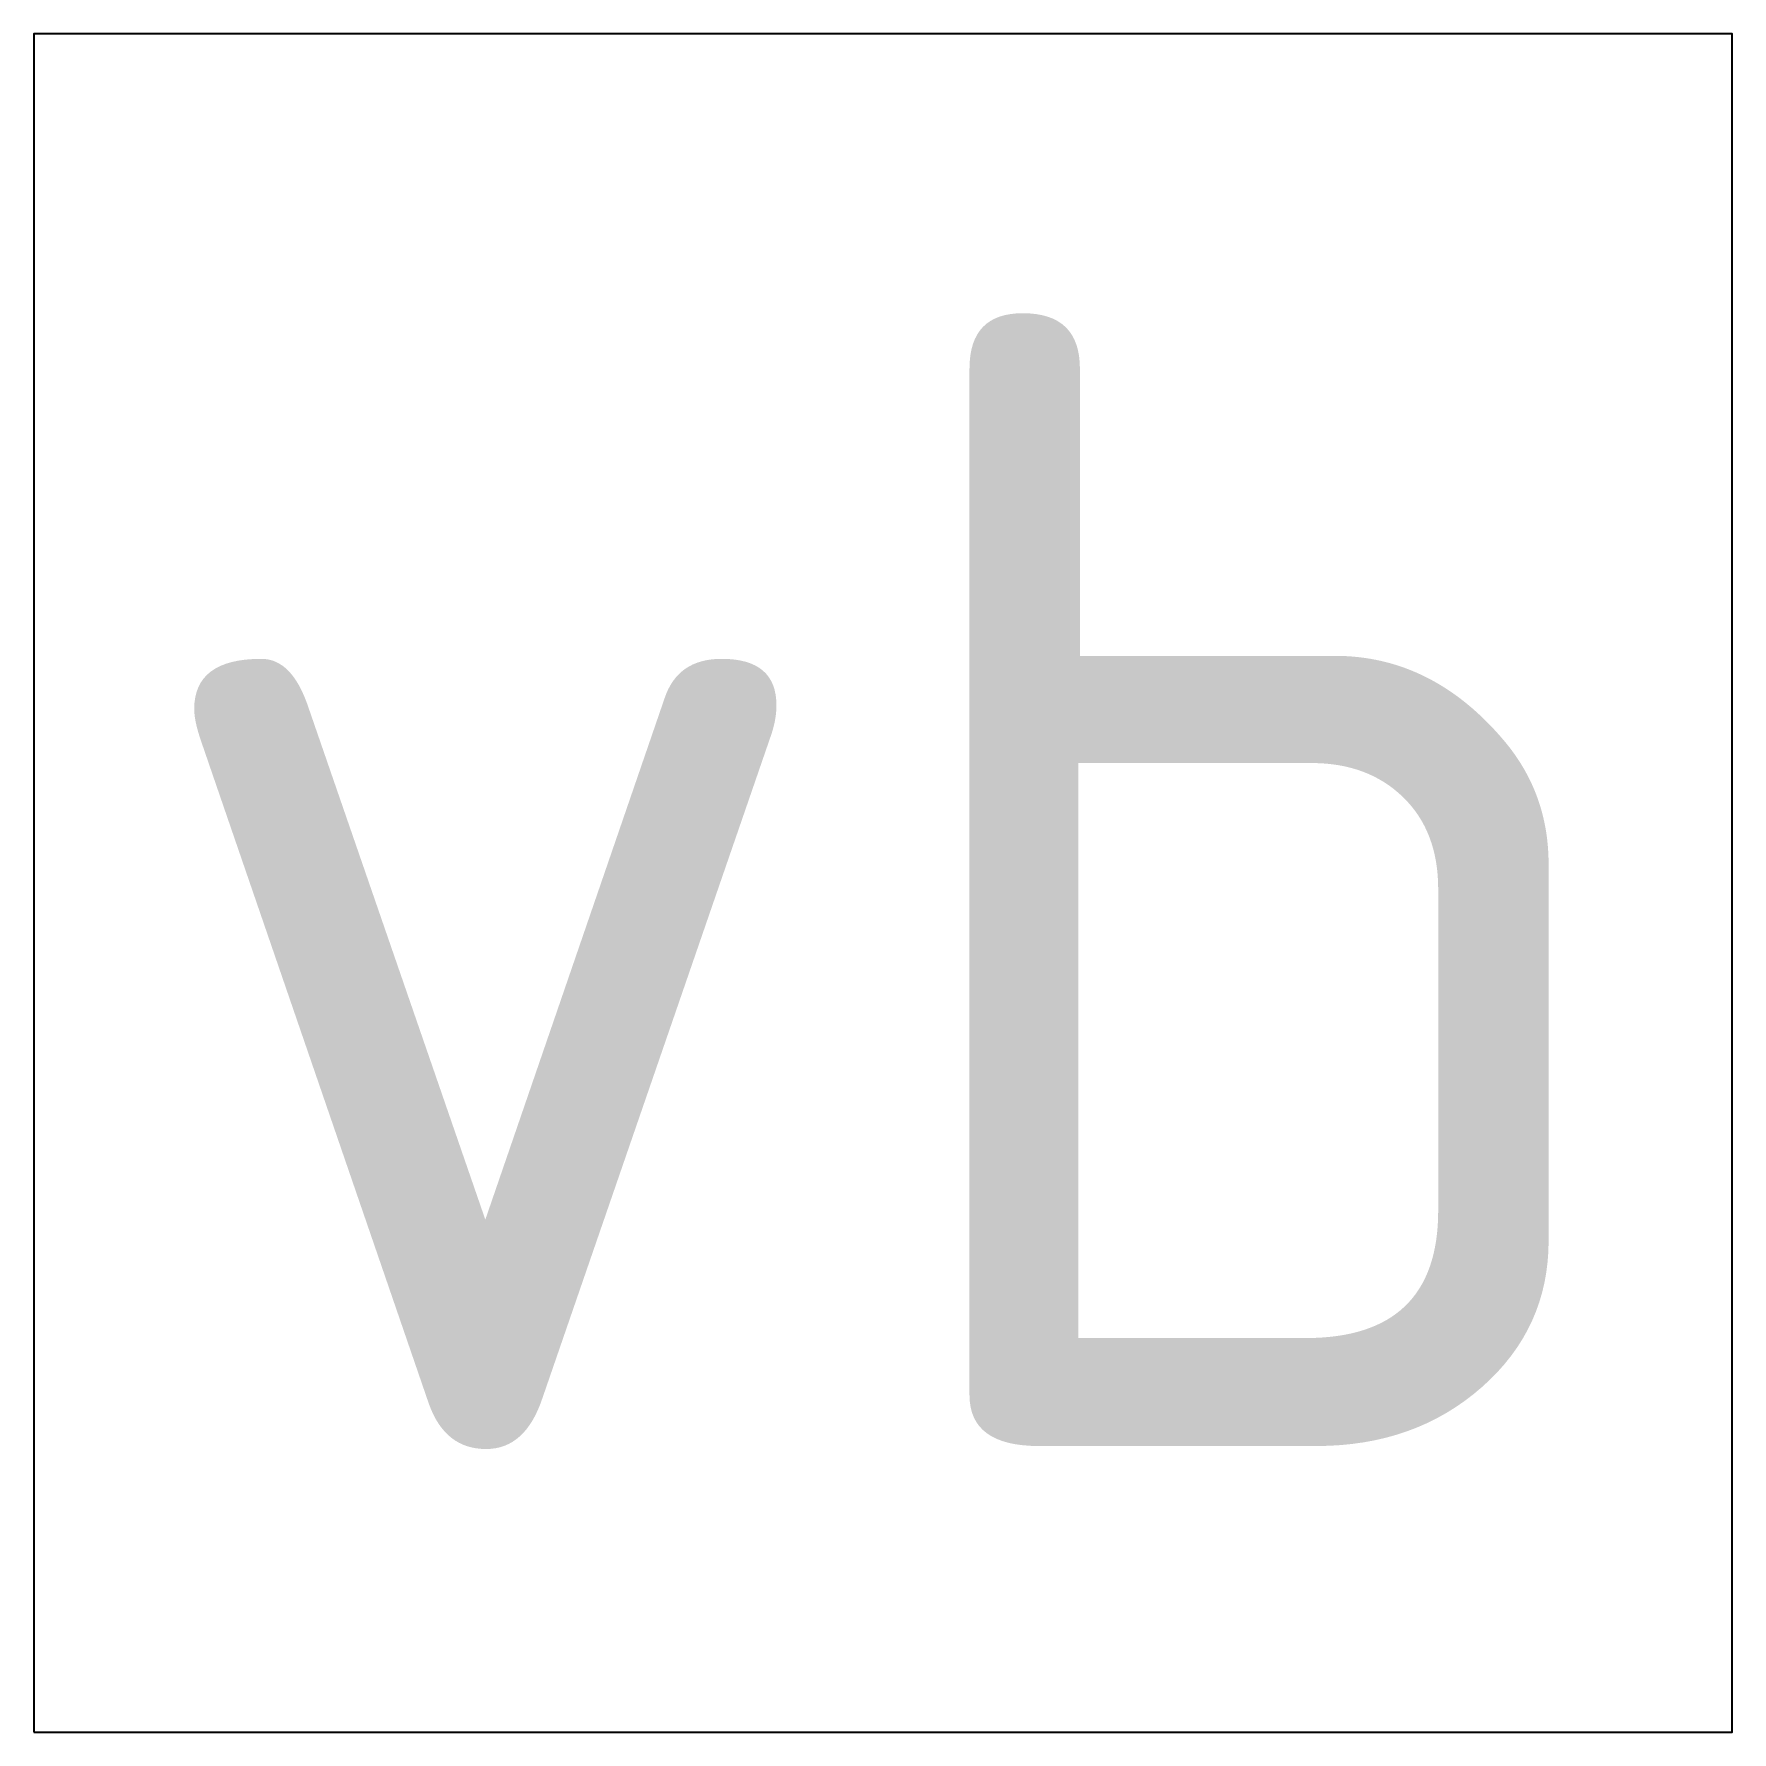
# Model space of a CAD drawing. Extents: x -0.56 to 0.56, y -0.56 to 0.56.
import ezdxf
from ezdxf.enums import TextEntityAlignment as Align

# ---------------------------------------------------------------- set-up
doc = ezdxf.new("R2010")
doc.units = 0
doc.styles.add('NLCS-ISO', font='NLCS-ISO.ttf')

msp = doc.modelspace()

# ---------------------------------------------------------------- linework, layer by layer
msp.add_lwpolyline([(-0.5625, -0.5625), (0.5625, -0.5625), (0.5625, 0.5625), (-0.5625, 0.5625)], close=True)

# ---------------------------------------------------------------- texts
at = {"style": 'NLCS-ISO'}
msp.add_text('vb', height=0.75, dxfattribs=at).set_placement((0, 0), align=Align.MIDDLE_CENTER)

doc.saveas('drawing.dxf')
